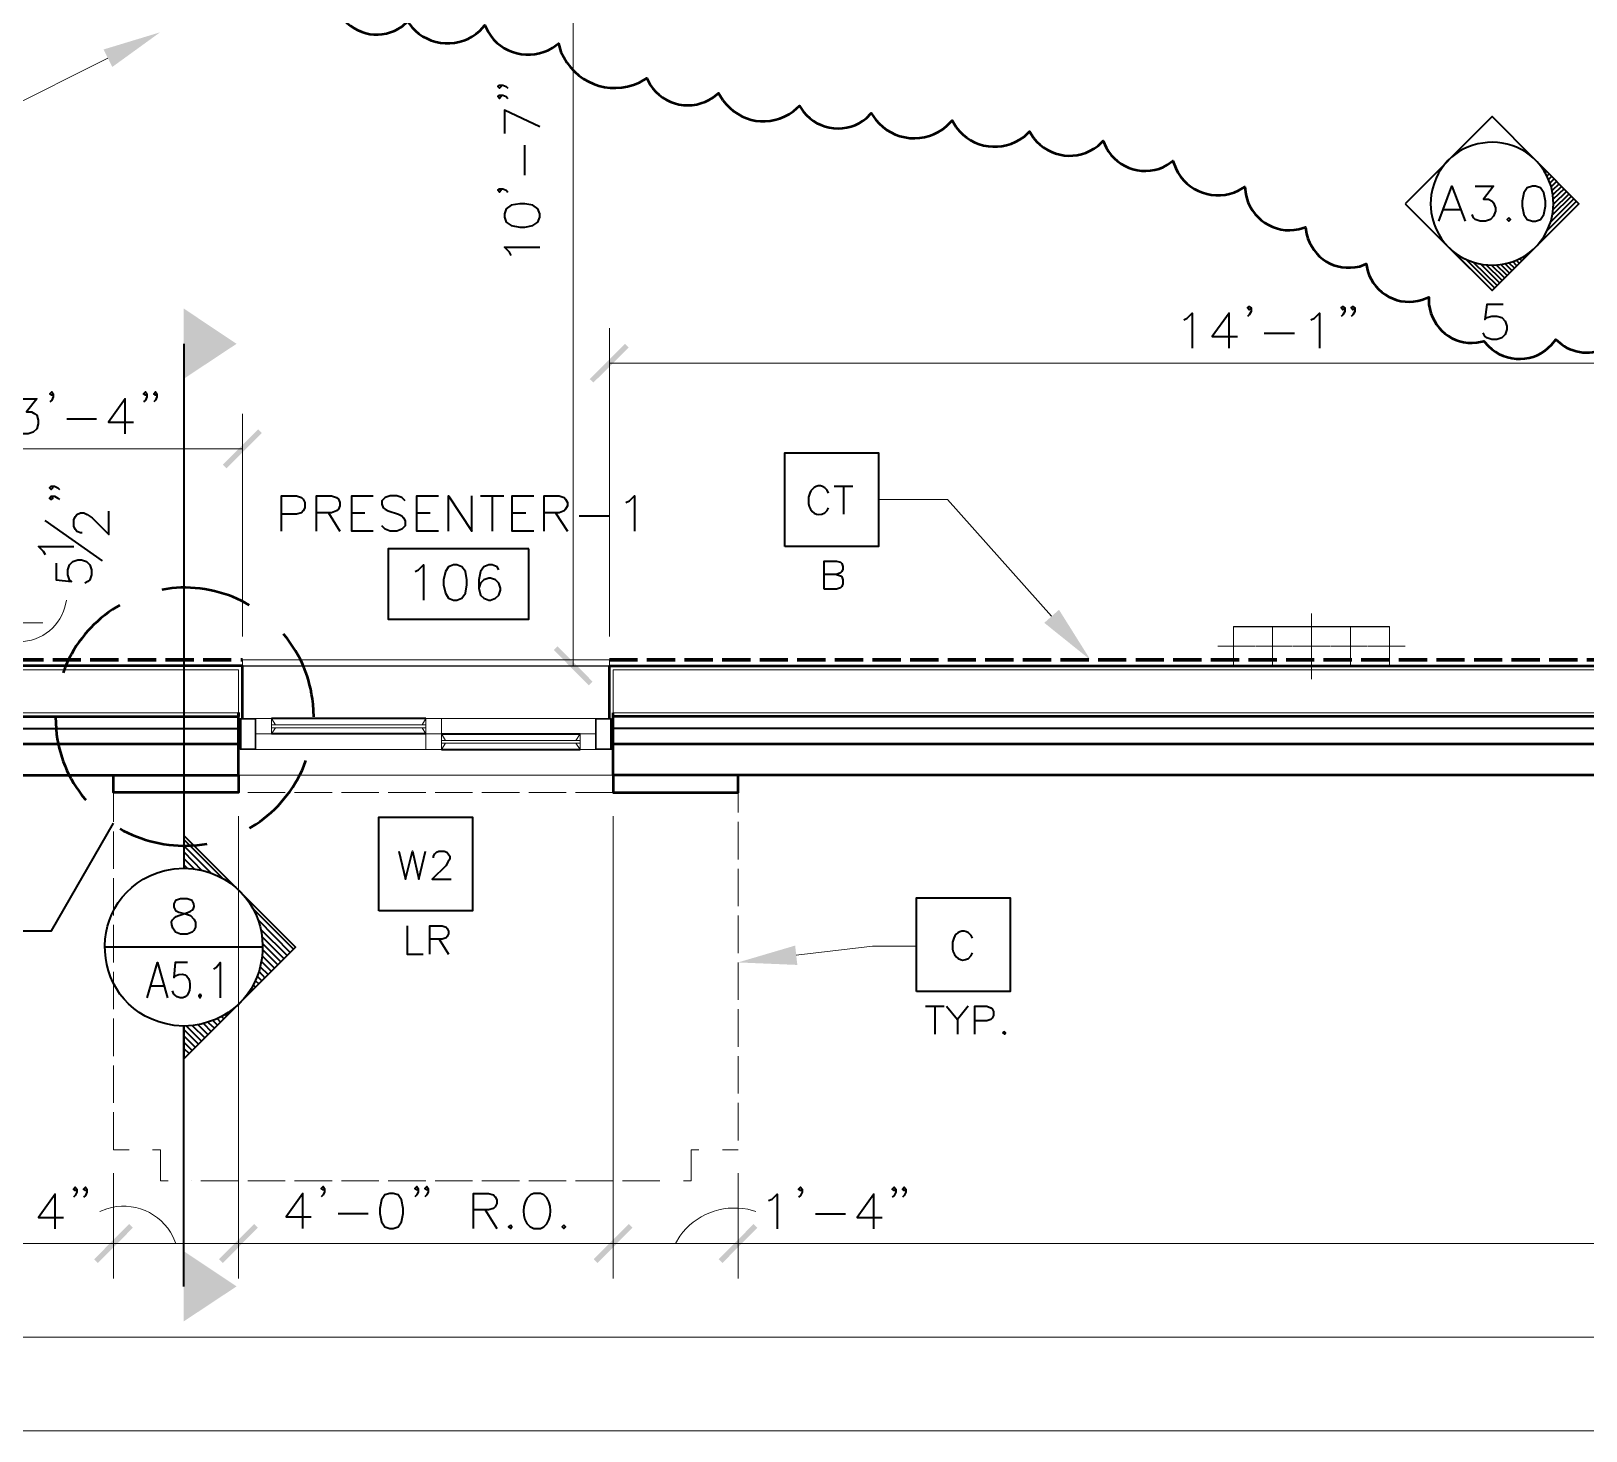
# Model space of a CAD drawing. Header units: inches. Extents: x 5 to 516, y -193 to 129.
# Drawn here: x 81.66 to 98.26, y 31.08 to 46.03 of the extents above; entities that cross this region are included whole.
import ezdxf

# ---------------------------------------------------------------- set-up
doc = ezdxf.new("R2010")
doc.units = ezdxf.units.IN
doc.header["$MEASUREMENT"] = 0
doc.linetypes.add('PDF_IMPORT', pattern=[1, 0.8, -0.2])
for name, color, linetype in [('Highlight', 210, 'Continuous'), ('PDF_Geometry', 7, 'Continuous'), ('PDF_Solid Fills', 7, 'Continuous')]:
    doc.layers.add(name, color=color, linetype=linetype)

msp = doc.modelspace()

# ---------------------------------------------------------------- hatches: boundary and pattern name
at = {"layer": 'PDF_Solid Fills', "transparency": 33554559}
for points in [[(87.6603013, 42.277671), (88.0369664, 42.6510026), (87.9969664, 42.6910026), (87.6203013, 42.3143377)], [(87.2769701, 39.4610033), (87.2369701, 39.4210033), (87.2369717, 39.4210015), (87.6103051, 39.0443348), (87.6503051, 39.0843348), (87.6503035, 39.0843366)]]:
    msp.add_hatch(color=256, dxfattribs=at).paths.add_polyline_path(points)

# ---------------------------------------------------------------- linework, layer by layer
at = {"layer": 'Highlight'}
msp.add_line((27.036968, 39.2510033), (128.554406, 39.2510033), dxfattribs=at)
at = {"layer": 'PDF_Geometry', "lineweight": 15}
for points in [[(87.4436368, 39.2510017), (87.4436368, 49.837669), (87.4436368, 50.2110024)], [(82.4769684, 45.7410026), (81.353635, 45.1776692), (80.9503016, 45.1776692)], [(87.8303013, 39.5643358), (87.8303013, 42.8576694)], [(87.8303013, 42.4843359), (101.9203022, 42.4843359)], [(83.9136343, 39.5643358), (83.9136343, 41.944336)], [(83.9136343, 41.5710024), (80.5703007, 41.5710024)], [(92.5503029, 39.7810039), (91.4403028, 41.0276707), (90.703636, 41.0276707)], [(80.8203045, 39.7110033), (81.7836379, 39.7110033)], [(94.4936387, 39.6710016), (94.4936387, 39.2510015)], [(94.9103054, 39.2543349), (94.9103054, 39.6710016)], [(95.7436388, 39.2543349), (95.7436388, 39.6710016)], [(94.4936387, 39.6676684), (94.4936387, 39.2510017)], [(94.9103054, 39.2510017), (94.9103054, 39.6676684)], [(95.7436388, 39.2510017), (95.7436388, 39.6676684)], [(81.6603043, 39.2543349), (81.7836377, 39.2543349)], [(84.2469677, 39.2510017), (83.9136343, 39.2510017), (83.9136343, 39.314335), (87.8303013, 39.314335), (87.8303013, 39.2510017)], [(87.6936368, 39.2510017), (87.8169701, 39.2510017)], [(83.8702994, 38.6910041), (83.8702994, 38.3576707), (83.876966, 38.3643374), (83.886966, 38.3643374), (83.8902994, 38.3576707)], [(84.2236387, 38.6910041), (83.8903053, 38.6910041), (83.886972, 38.6843374), (83.876972, 38.6843374), (83.8703053, 38.6910041)], [(83.8903053, 38.6810011), (83.886972, 38.6743344), (83.876972, 38.6743344), (83.8703053, 38.6810011)], [(84.056972, 38.3576707), (83.8903053, 38.3576707), (83.8903053, 38.6910041)], [(83.9003015, 38.3643344), (83.9003015, 38.6810011), (84.0503015, 38.6810011)], [(84.0503056, 38.6810011), (84.0503056, 38.3643344)], [(84.266972, 38.5910041), (84.2236387, 38.5243374), (84.2236387, 38.6910041), (84.056972, 38.6910041), (84.056972, 38.3576707), (85.8703054, 38.3576707)], [(84.2669737, 38.6210035), (84.2236403, 38.6910035)], [(85.8302995, 38.6210041), (85.8702995, 38.6910041), (86.0369662, 38.6910041), (87.6836329, 38.6910041)], [(85.8702995, 38.6910041), (85.8702995, 38.3576707), (86.0369662, 38.3576707), (86.0802995, 38.4243374)], [(86.0369662, 38.6910041), (86.0369662, 38.3576707)], [(87.4736406, 38.4243374), (87.5169739, 38.3576707), (87.6836406, 38.3576707), (87.6836406, 38.6910041), (87.8503073, 38.6910041), (87.8503073, 38.3576707)], [(87.6903002, 38.6810011), (87.6903002, 38.3643344)], [(87.8436341, 38.3643344), (87.8436341, 38.6810011), (87.6903007, 38.6810011)], [(87.8702997, 38.3576707), (87.8702997, 38.6910041), (87.863633, 38.6843374), (87.8569663, 38.6843374), (87.8502997, 38.6910041)], [(87.8702997, 38.6810011), (87.863633, 38.6743344), (87.8569663, 38.6743344), (87.8502997, 38.6810011)], [(83.8702994, 38.6476691), (83.8902994, 38.3976691)], [(83.8903053, 38.6743347), (83.886972, 38.667668), (83.876972, 38.667668), (83.8703053, 38.6743347)], [(83.8903053, 38.6643351), (83.886972, 38.6576684), (83.876972, 38.6576684), (83.8703053, 38.6643351)], [(83.8903053, 38.3976691), (83.8703053, 38.3976691), (83.8903053, 38.6476691), (83.8703053, 38.6476691)], [(84.2236387, 38.5243374), (84.056972, 38.5243374)], [(85.8702995, 38.6210035), (84.2236328, 38.6210035)], [(85.8702995, 38.5910013), (84.2236328, 38.5910013)], [(85.8302995, 38.5910041), (85.8702995, 38.5243374), (86.0369662, 38.5243374), (86.0802995, 38.4543374)], [(87.4736389, 38.4543368), (87.5169723, 38.5243368), (87.683639, 38.5243368)], [(87.5169739, 38.5243374), (87.5169739, 38.3576707)], [(87.8702997, 38.6743347), (87.863633, 38.667668), (87.8569663, 38.667668), (87.8502997, 38.6743347)], [(87.8702997, 38.6643351), (87.863633, 38.6576684), (87.8569663, 38.6576684), (87.8502997, 38.6643351)], [(87.8702997, 38.6476691), (87.8502997, 38.3976691)], [(87.8503073, 38.3976691), (87.8703073, 38.3976691), (87.8503073, 38.6476691), (87.8703073, 38.6476691)], [(83.8702994, 38.3810031), (83.876966, 38.3876698), (83.886966, 38.3876698), (83.8902994, 38.3810031)], [(83.8702994, 38.3743367), (83.876966, 38.3810034), (83.886966, 38.3810034), (83.8902994, 38.3743367)], [(83.8702994, 38.3643371), (83.876966, 38.3710038), (83.886966, 38.3710038), (83.8902994, 38.3643371)], [(83.9003015, 38.3643371), (84.0503015, 38.3643371)], [(84.0503056, 38.3643371), (83.9003056, 38.3643371)], [(86.0369662, 38.4543368), (87.5169663, 38.4543368)], [(86.0369662, 38.4243347), (87.5169663, 38.4243347)], [(87.6836406, 38.3576707), (87.8503073, 38.3576707), (87.8569739, 38.3643374), (87.8636406, 38.3643374), (87.8703073, 38.3576707)], [(87.8436341, 38.3643371), (87.6903007, 38.3643371)], [(87.8503073, 38.3810031), (87.8569739, 38.3876698), (87.8636406, 38.3876698), (87.8703073, 38.3810031)], [(87.8503073, 38.3743367), (87.8569739, 38.3810034), (87.8636406, 38.3810034), (87.8703073, 38.3743367)], [(87.8503073, 38.3643371), (87.8569739, 38.3710038), (87.8636406, 38.3710038), (87.8703073, 38.3643371)], [(83.8702994, 38.0843349), (87.8702997, 38.0843349)], [(83.8702994, 32.8310021), (83.8702994, 37.647669), (83.8702994, 32.7076687)], [(87.8702997, 32.8310021), (87.8702997, 37.647669), (87.8702997, 32.7076687)], [(89.8236351, 36.1610017), (90.6403018, 36.2576684), (91.1103018, 36.2576684)], [(83.1202993, 33.7510012), (83.036966, 33.7510012), (83.036966, 34.0843346), (82.9536326, 34.0843346)], [(88.7869664, 34.0843346), (88.7036331, 34.0843346), (88.7036331, 33.7510012), (88.6202997, 33.7510012)], [(82.5369659, 32.8310012), (82.5369659, 33.8343346), (82.5369659, 32.7076678)], [(89.2036331, 32.8310012), (89.2036331, 33.8343346), (89.2036331, 32.7076678)], [(82.4669659, 33.4543347), (82.3902992, 33.4243347)], [(46.496963, 33.0810013), (46.8702964, 33.0810013), (82.5369659, 33.0810013), (82.9136326, 33.0810013)], [(82.9136342, 33.0810013), (83.4969676, 33.0810013)], [(83.2036326, 33.0810013), (83.1702993, 33.157668)], [(83.496966, 33.0810013), (83.8702994, 33.0810013), (87.8702997, 33.0810013), (88.2469664, 33.0810013)], [(88.8303014, 33.0810013), (88.246968, 33.0810013)], [(88.8302998, 33.0810013), (89.2036331, 33.0810013), (110.8703015, 33.0810013)], [(28.5802966, 32.0810012), (126.1436385, 32.0810012)], [(25.8702947, 31.0810011), (126.1436385, 31.0810011)]]:
    msp.add_lwpolyline(points, dxfattribs=at)
at = {"layer": 'PDF_Geometry', "lineweight": 50}
for points in [[(83.536966, 47.0176717), (83.5402993, 46.9443383, 0.4228384573), (84.0902994, 46.5476716), (84.1636327, 46.5676716), (84.186966, 46.491005, 0.4212171966), (84.8602994, 46.2143383), (84.9302994, 46.2510049), (84.9702994, 46.1843383, 0.4108538749), (85.6169661, 46.0810049), (85.6769662, 46.1343383), (85.7236329, 46.0710049, 0.4185299161), (86.4469663, 46.0343382), (86.5002996, 46.0943382), (86.5369662, 46.0243383)], [(88.1502998, 45.4810049), (88.2302999, 45.5276715), (88.2669663, 45.4576715, 0.4207842024), (88.9369663, 45.3210048), (88.9969664, 45.3676715), (89.0402997, 45.2943382)], [(89.7969665, 45.1743382), (89.8602998, 45.2310049), (89.9036331, 45.1676716, 0.4204493657), (90.5736334, 45.1010048), (90.6269667, 45.1543381), (90.6736336, 45.0843382, 0.4239769412), (91.4303001, 45.0143381), (91.4903002, 45.0743382), (91.5336334, 45.0043381)], [(95.8403007, 43.5176714), (95.9103004, 43.5443381), (95.9269672, 43.4643381, 0.4147579444), (96.5036334, 43.1610048), (96.5803003, 43.1910049), (96.5803003, 43.1110047)], [(81.9169708, 38.70767), (81.9236374, 38.5743367, 0.1512407829), (82.2269708, 37.8343366), (82.2403041, 37.8210033)], [(83.9869715, 37.5176709), (84.0603048, 37.5610042, 0.1452417895), (84.5703048, 38.1810043), (84.5903048, 38.2410043)], [(82.6069665, 37.5143343), (82.6436331, 37.491001, 0.1458806136), (83.4302999, 37.3376676), (83.5369665, 37.351001)]]:
    msp.add_lwpolyline(points, format="xyb", dxfattribs=at)
for points in [[(87.223633, 45.8510049), (87.2869663, 45.8976716), (87.3136331, 45.811005)], [(92.2569671, 44.9010049), (92.3169663, 44.9576714), (92.3569664, 44.8910049)], [(93.0469664, 44.8043382), (93.1036333, 44.8576714), (93.1336337, 44.7876715)], [(93.7869668, 44.6010048), (93.8469669, 44.6443381), (93.8769665, 44.5676716)], [(94.5469665, 44.3276716), (94.6136338, 44.3676714), (94.6236334, 44.2910047)], [(95.1903, 43.914338), (95.2636337, 43.9376715), (95.2736333, 43.8643382)], [(97.0903008, 42.704338), (97.1669669, 42.7176712), (97.2169674, 42.6643379)], [(97.8869665, 42.6810048), (97.9336346, 42.7376713), (97.9936339, 42.6876712)], [(83.1603015, 40.0810024), (83.0536348, 40.0643357)], [(82.6036367, 39.9010024), (82.52697, 39.8543357)], [(83.9836349, 39.9010024), (83.9436349, 39.9243357)], [(84.360304, 39.5843368), (84.350304, 39.5943368)], [(83.9136343, 38.6910041), (83.9136343, 39.2510041), (80.5703007, 39.2510041)], [(82.0203033, 39.237669), (82.0003033, 39.177669)], [(87.8303013, 38.6910041), (87.8303013, 39.2510041), (101.9203022, 39.2510041)], [(84.6736374, 38.70767), (84.6669707, 38.8443367)], [(45.536963, 38.7510016), (45.536963, 38.0843349), (83.8702994, 38.0843349), (83.8702994, 38.7510016), (83.8702994, 38.7110016)], [(45.536963, 38.7110032), (83.8702994, 38.7110032)], [(112.2036383, 38.7510016), (112.2036383, 38.0843349), (87.8703031, 38.0843349), (87.8703031, 38.7510016)], [(112.2036383, 38.7110032), (87.8703031, 38.7110032)], [(45.536963, 38.4176683), (83.8702994, 38.4176683)], [(87.8702997, 38.4176683), (112.203635, 38.4176683)], [(83.8702994, 38.0843349), (83.8702994, 37.8976682), (82.5369659, 37.8976682), (82.5369659, 38.0843349)], [(87.8702997, 38.0843349), (87.8702997, 37.8976682), (89.2036331, 37.8976682), (89.2036331, 38.0843349)]]:
    msp.add_lwpolyline(points, dxfattribs=at)
at = {"layer": 'PDF_Geometry', "lineweight": 35}
for points in [[(86.6569681, 45.4543374), (86.6769681, 45.4376707), (86.6569681, 45.4210041), (86.6403015, 45.4376707), (86.6569681, 45.4543374), (86.6936348, 45.4543374), (86.7303015, 45.4376707), (86.7469682, 45.4210041)], [(86.6569681, 45.3476683), (86.6769681, 45.3310016), (86.6569681, 45.3110016), (86.6403015, 45.3310016), (86.6569681, 45.3476683), (86.6936348, 45.3476683), (86.7303015, 45.3310016), (86.7469682, 45.3110016)], [(87.0869676, 45.0076685), (86.7103009, 45.1876685), (86.7103009, 44.9376685)], [(86.9269674, 44.4910025), (86.9269674, 44.8110025)], [(97.7303062, 44.63767), (97.7303062, 44.6410033)], [(97.7569717, 44.611001), (97.7569717, 44.6143343)], [(97.7836373, 44.5876686), (97.780304, 44.581002)], [(97.8103029, 44.561003), (97.8003029, 44.551003)], [(97.8369719, 44.5343375), (97.8203052, 44.5176708)], [(97.8636375, 44.5076685), (97.8403041, 44.4843351)], [(86.6569681, 44.3476682), (86.6769681, 44.3310015), (86.6569681, 44.3110015), (86.6403015, 44.3310015), (86.6569681, 44.3476682), (86.6936348, 44.3476682), (86.7303015, 44.3310015), (86.7469682, 44.3110015)], [(96.6836379, 44.001002), (96.8236379, 44.3743354), (96.9669713, 44.001002)], [(97.0736356, 44.3743372), (97.2703023, 44.3743372), (97.1636357, 44.2343372), (97.216969, 44.2343372), (97.2536357, 44.2143372), (97.2703023, 44.1976705), (97.2903023, 44.1443372), (97.2903023, 44.1076705), (97.2703023, 44.0543371), (97.236969, 44.0176705), (97.1836357, 44.0010038), (97.126969, 44.0010038), (97.0736356, 44.0176705), (97.056969, 44.0376705), (97.0403023, 44.0710038)], [(97.8903031, 44.4810029), (97.8569697, 44.4476696)], [(97.916972, 44.4543373), (97.8703054, 44.4076706)], [(97.9436376, 44.4276683), (97.8836376, 44.3676683)], [(97.883639, 44.0043346), (97.903639, 44.0943346), (97.9103056, 44.1876679), (97.903639, 44.2810013), (97.883639, 44.3743346)], [(97.9703032, 44.4010028), (97.8936365, 44.3276694)], [(97.9969722, 44.3743372), (97.9036388, 44.2810038)], [(98.0236378, 44.3476682), (97.9069711, 44.2343349)], [(98.0503033, 44.3210026), (97.9103033, 44.1810026)], [(96.6036389, 44.2810013), (96.5969723, 44.1876679), (96.6036389, 44.0943346)], [(97.71697, 43.7243364), (98.1803034, 44.1876698)], [(98.1536393, 44.2143369), (97.8469726, 43.9043369)], [(98.1269703, 44.2410025), (97.8803036, 43.9943358)], [(98.1003047, 44.2676714), (97.8969714, 44.0643381)], [(98.0769723, 44.294337), (97.9069723, 44.124337)], [(96.7369725, 44.1243371), (96.9136392, 44.1243371)], [(86.7836365, 43.6343367), (86.7636364, 43.6710034), (86.7103031, 43.7243367), (87.0869698, 43.7243367)], [(96.7903036, 43.7243364), (97.253637, 43.2610031)], [(97.6503026, 43.6576691), (97.6469693, 43.6643358)], [(97.6769716, 43.6843381), (97.6769716, 43.6876714)], [(97.7036372, 43.7110036), (97.7036372, 43.714337)], [(97.2803041, 43.2876706), (96.9703041, 43.5976706)], [(97.3069697, 43.3143361), (97.0569697, 43.5610028)], [(97.3336387, 43.3410017), (97.1303053, 43.5443351)], [(97.3603042, 43.3676707), (97.1903042, 43.5343374)], [(97.3869698, 43.3943363), (97.2469698, 43.531003)], [(97.4136388, 43.4210019), (97.2969721, 43.5343352)], [(97.4403044, 43.4443342), (97.346971, 43.5376676)], [(97.46697, 43.4710032), (97.3903033, 43.5476699)], [(97.4936389, 43.4976688), (97.4336389, 43.5576688)], [(97.5169713, 43.5243378), (97.473638, 43.5710044)], [(97.5436369, 43.5510034), (97.5103036, 43.5843367)], [(97.5703059, 43.5776689), (97.5469725, 43.6010023)], [(97.5969715, 43.6043345), (97.5836381, 43.6210012)], [(97.623637, 43.6310035), (97.613637, 43.6410035)], [(93.9636365, 42.9476708), (94.0003032, 42.9643375), (94.0536365, 43.0176708), (94.0536365, 42.6443374)], [(94.4469705, 42.644338), (94.4469705, 43.0176713), (94.2669705, 42.7676713), (94.5369705, 42.7676713)], [(94.6803046, 43.0743357), (94.6603046, 43.0543357), (94.6436379, 43.0743357), (94.6603046, 43.0910024), (94.6803046, 43.0743357), (94.6803046, 43.037669), (94.6603046, 43.0010024), (94.6436379, 42.9843357)], [(95.3203057, 42.9476708), (95.3569724, 42.9643375), (95.4103057, 43.0176708), (95.4103057, 42.6443374)], [(95.6803046, 43.0743357), (95.6603046, 43.0543357), (95.643638, 43.0743357), (95.6603046, 43.0910024), (95.6803046, 43.0743357), (95.6803046, 43.037669), (95.6603046, 43.0010024), (95.643638, 42.9843357)], [(95.7869704, 43.0743357), (95.7669704, 43.0543357), (95.7503037, 43.0743357), (95.7669704, 43.0910024), (95.7869704, 43.0743357), (95.7869704, 43.037669), (95.7669704, 43.0010024), (95.7503037, 42.9843357)], [(97.373637, 43.1110009), (97.1969703, 43.1110009), (97.1769703, 42.9510009), (97.1969703, 42.9710009), (97.2503037, 42.9876675), (97.303637, 42.9876675), (97.3569704, 42.9710009), (97.393637, 42.9343342), (97.4103037, 42.8810009), (97.4103037, 42.8443342), (97.393637, 42.7910009), (97.3569704, 42.7543342), (97.303637, 42.7376675), (97.2503037, 42.7376675), (97.1969703, 42.7543342), (97.1769703, 42.7743342), (97.1603037, 42.8076675)], [(83.286966, 42.6910044), (83.286966, 37.0910038)], [(94.8203057, 42.8043365), (95.143639, 42.8043365)], [(81.893635, 42.157669), (81.8769683, 42.1410023), (81.8569683, 42.157669), (81.8769683, 42.177669), (81.893635, 42.157669), (81.893635, 42.1243356), (81.8769683, 42.087669), (81.8569683, 42.0710023)], [(82.8936351, 42.157669), (82.8769684, 42.1410023), (82.8569684, 42.157669), (82.8769684, 42.177669), (82.8936351, 42.157669), (82.8936351, 42.1243356), (82.8769684, 42.087669), (82.8569684, 42.0710023)], [(83.0003042, 42.157669), (82.9836375, 42.1410023), (82.9669708, 42.157669), (82.9836375, 42.177669), (83.0003042, 42.157669), (83.0003042, 42.1243356), (82.9836375, 42.087669), (82.9669708, 42.0710023)], [(81.5203032, 42.1043344), (81.7169699, 42.1043344), (81.6069699, 41.9643344), (81.6603033, 41.9643344), (81.6969699, 41.9443344), (81.7169699, 41.9276677), (81.7336366, 41.8743344), (81.7336366, 41.8376677), (81.7169699, 41.7843344), (81.6803033, 41.7476677), (81.6269699, 41.731001), (81.5736366, 41.731001), (81.5203032, 41.7476677), (81.5003032, 41.7676677), (81.4836366, 41.8010011)], [(82.6603044, 41.731001), (82.6603044, 42.1043344), (82.4836377, 41.8543344), (82.7503044, 41.8543344)], [(82.0369659, 41.891003), (82.3569659, 41.891003)], [(81.8702992, 41.1710017), (81.8902992, 41.154335), (81.8702992, 41.134335), (81.8536325, 41.154335), (81.8702992, 41.1710017), (81.9069659, 41.1710017), (81.9436325, 41.154335), (81.9602992, 41.134335)], [(90.2303056, 41.1710017), (90.4303056, 41.1710017)], [(90.3303049, 41.1710017), (90.3303049, 40.8710017)], [(81.8702992, 41.064336), (81.8902992, 41.044336), (81.8702992, 41.0276693), (81.8536325, 41.044336), (81.8702992, 41.064336), (81.9069659, 41.064336), (81.9436325, 41.044336), (81.9602992, 41.0276693)], [(84.330301, 40.6910042), (84.330301, 41.0676709), (84.490301, 41.0676709), (84.5436344, 41.0510042), (84.560301, 41.0310042), (84.580301, 40.9976709), (84.580301, 40.9410042), (84.560301, 40.9076709), (84.5436344, 40.8876709), (84.490301, 40.8710042), (84.330301, 40.8710042)], [(84.7036328, 40.6910042), (84.7036328, 41.0676709), (84.8636328, 41.0676709), (84.9169661, 41.0510042), (84.9369661, 41.0310042), (84.9536328, 40.9976709), (84.9536328, 40.9610042), (84.9369661, 40.9243376), (84.9169661, 40.9076709), (84.8636328, 40.8876709), (84.7036328, 40.8876709)], [(85.3103011, 40.6910042), (85.0803011, 40.6910042), (85.0803011, 41.0676709), (85.3103011, 41.0676709)], [(85.6503017, 41.0143346), (85.613635, 41.0510013), (85.5603017, 41.0676679), (85.4903017, 41.0676679), (85.4369683, 41.0510013), (85.4003017, 41.0143346), (85.4003017, 40.9776679), (85.4169683, 40.9410013), (85.4369683, 40.9243346), (85.4703017, 40.9076679), (85.5803017, 40.8710013), (85.613635, 40.8543346), (85.633635, 40.8343346), (85.6503017, 40.8010012), (85.6503017, 40.7476679), (85.613635, 40.7110012), (85.5603017, 40.6910012), (85.4903017, 40.6910012), (85.4369683, 40.7110012), (85.4003017, 40.7476679)], [(86.0069667, 40.6910042), (85.7736334, 40.6910042), (85.7736334, 41.0676709), (86.0069667, 41.0676709)], [(86.1136399, 40.6910042), (86.1136399, 41.0676709), (86.3636399, 40.6910042), (86.3636399, 41.0676709)], [(86.4536329, 41.0676692), (86.7036329, 41.0676692)], [(86.5803012, 41.0676692), (86.5803012, 40.6910025)], [(87.0236395, 40.6910042), (86.7936394, 40.6910042), (86.7936394, 41.0676709), (87.0236395, 41.0676709)], [(87.1336392, 40.6910042), (87.1336392, 41.0676709), (87.2936392, 41.0676709), (87.3469725, 41.0510042), (87.3636392, 41.0310042), (87.3836392, 40.9976709), (87.3836392, 40.9610042), (87.3636392, 40.9243376), (87.3469725, 40.9076709), (87.2936392, 40.8876709), (87.1336392, 40.8876709)], [(88.006971, 40.9976686), (88.0436376, 41.0143353), (88.096971, 41.0676686), (88.096971, 40.6910019)], [(89.9703046, 41.0976679), (89.9569713, 41.0543346), (89.9569713, 40.9843346)], [(90.1703046, 41.0976679), (90.1569713, 41.1276679), (90.1303046, 41.1543346)], [(82.2036326, 40.6710016), (82.1836326, 40.6710016), (82.1469659, 40.6876683), (82.1302992, 40.7076683), (82.1136326, 40.7410016), (82.1136326, 40.814335), (82.1302992, 40.8476683), (82.1469659, 40.8676683), (82.1836326, 40.884335), (82.2202992, 40.884335), (82.2569659, 40.8676683), (82.3102992, 40.8310017), (82.4869659, 40.654335), (82.4869659, 40.904335)], [(84.8303011, 40.8876697), (84.9536344, 40.691003)], [(85.0803011, 40.8876697), (85.2203011, 40.8876697)], [(85.7736334, 40.8876697), (85.9169667, 40.8876697)], [(86.7936394, 40.8876697), (86.9369728, 40.8876697)], [(87.2569709, 40.8876697), (87.3836376, 40.691003)], [(87.5069709, 40.8543343), (87.8303043, 40.8543343)], [(90.1303046, 40.8843346), (90.1569713, 40.9110013), (90.1703046, 40.9410013)], [(82.4203006, 40.3743368), (81.8069672, 40.8043369)], [(81.8103016, 40.4376676), (81.7903016, 40.4743343), (81.7369683, 40.5276676), (82.113635, 40.5276676)], [(81.9236371, 40.3476679), (81.9236371, 40.1710012), (82.0869705, 40.1543345), (82.0669705, 40.1710012), (82.0503038, 40.2243345), (82.0503038, 40.2776679), (82.0669705, 40.3310012), (82.1036372, 40.3676679), (82.1569705, 40.3843345), (82.1936372, 40.3843345), (82.2469705, 40.3676679), (82.2836372, 40.3310012), (82.3003038, 40.2776679), (82.3003038, 40.2243345), (82.2836372, 40.1710012), (82.2636372, 40.1543345), (82.2303038, 40.1343345)], [(90.1236364, 40.0710023), (90.1236364, 40.3710023), (90.2536365, 40.3710023), (90.2969698, 40.357669), (90.3103031, 40.3443356), (90.3236365, 40.3143356), (90.3236365, 40.2843356), (90.3103031, 40.257669), (90.2969698, 40.2443356), (90.2536365, 40.227669), (90.1236364, 40.227669)], [(85.7569708, 40.2576681), (85.7936375, 40.2776681), (85.8469708, 40.3310015), (85.8469708, 39.9543348)], [(86.6503018, 40.2776673), (86.6336351, 40.3110007), (86.5803017, 40.3310007), (86.5436351, 40.3310007), (86.4903017, 40.3110007), (86.4536351, 40.2576673), (86.4369684, 40.1710007), (86.4369684, 40.0810006), (86.4536351, 40.0076673), (86.4903017, 39.974334), (86.5436351, 39.954334), (86.5603017, 39.954334), (86.6136351, 39.974334), (86.6503018, 40.0076673), (86.6669684, 40.0610006), (86.6669684, 40.0810006), (86.6503018, 40.134334), (86.6136351, 40.1710007), (86.5603017, 40.1876673), (86.5436351, 40.1876673), (86.4903017, 40.1710007), (86.4536351, 40.134334), (86.4369684, 40.0810006)], [(90.2536379, 40.2276694), (90.2969713, 40.214336), (90.3103046, 40.2010027), (90.323638, 40.1710027), (90.323638, 40.1276693), (90.3103046, 40.1010027), (90.2969713, 40.084336), (90.2536379, 40.0710027), (90.1236379, 40.0710027)], [(85.8702995, 38.6910041), (84.2236328, 38.6910041)], [(45.536963, 38.5843349), (83.8702994, 38.5843349)], [(85.8702995, 38.5243374), (84.2236328, 38.5243374)], [(86.0369662, 38.5243374), (87.5169663, 38.5243374)], [(112.2036383, 38.5843349), (87.8703031, 38.5843349)], [(86.0369662, 38.3576707), (87.5169663, 38.3576707)], [(81.3736357, 36.4210013), (81.8736358, 36.4210013), (82.5369692, 37.5710014)], [(83.286966, 37.441004), (83.286966, 37.0910039)], [(83.286966, 35.4043352), (83.286966, 35.0543352), (84.4802994, 36.2476686), (83.286966, 37.4410021)], [(83.286966, 37.397669), (83.7036327, 36.9810023)], [(83.286966, 37.3310016), (83.576966, 37.0410016)], [(83.286966, 37.2643343), (83.4802993, 37.0676676)], [(83.286966, 37.1943337), (83.396966, 37.0843337)], [(85.5836377, 37.2743373), (85.6536377, 36.9743373), (85.7269711, 37.2743373), (85.7969711, 36.9743373), (85.8669711, 37.2743373)], [(85.9536329, 37.2010035), (85.9536329, 37.2176702), (85.9669662, 37.2443369), (85.9836329, 37.2610035), (86.0102995, 37.2743369), (86.0669662, 37.2743369), (86.0969662, 37.2610035), (86.1102995, 37.2443369), (86.1269662, 37.2176702), (86.1269662, 37.1876702), (86.1102995, 37.1610035), (86.0836329, 37.1176702), (85.9402995, 36.9743368), (86.1402995, 36.9743368)], [(83.0836326, 37.0676679), (83.1836326, 37.0843346), (83.286966, 37.0910012), (83.386966, 37.0843346), (83.4902993, 37.0676679)], [(83.286966, 37.1276698), (83.3236326, 37.0910031)], [(83.3769709, 36.7443343), (83.3236375, 36.7643343), (83.2503042, 36.7643343), (83.1969709, 36.7443343), (83.1803042, 36.7110009), (83.1803042, 36.6743342), (83.1969709, 36.6376676), (83.2336375, 36.6210009), (83.3036375, 36.6043342), (83.3569709, 36.5843342), (83.3936375, 36.5476676), (83.4103042, 36.5143342), (83.4103042, 36.4610009), (83.3936375, 36.4243342), (83.3769709, 36.4076676), (83.3236375, 36.3876676), (83.2503042, 36.3876676), (83.1969709, 36.4076676)], [(84.0203034, 36.6643349), (84.4569701, 36.2276682)], [(84.080301, 36.53767), (84.4236344, 36.1910033)], [(84.1069666, 36.4410039), (84.3902999, 36.1576705)], [(84.123636, 36.3576705), (84.3569693, 36.1243372)], [(85.6703009, 36.4743359), (85.6703009, 36.1743358), (85.8436342, 36.1743358)], [(85.9136345, 36.1743345), (85.9136345, 36.4743345), (86.0436345, 36.4743345), (86.0869678, 36.4610012), (86.1003012, 36.4476678), (86.1136345, 36.4176678), (86.1136345, 36.3910012), (86.1003012, 36.3610012), (86.0869678, 36.3476678), (86.0436345, 36.3343345), (85.9136345, 36.3343345)], [(91.7069699, 36.3443344), (91.6936366, 36.371001), (91.6636366, 36.401001)], [(84.1303024, 36.2476682), (82.4436355, 36.2476682)], [(84.1303024, 36.2843368), (84.3236357, 36.0910034)], [(84.1303024, 36.2176694), (84.2903024, 36.0576694)], [(86.0136372, 36.3343348), (86.1136372, 36.1743348)], [(91.5069699, 36.3443344), (91.4936366, 36.301001), (91.4936366, 36.2276677)], [(91.6636366, 36.1276677), (91.6936366, 36.1576677), (91.7069699, 36.1876677)], [(82.8969716, 35.7076698), (83.0069717, 36.0843365), (83.1136383, 35.7076698)], [(83.3269711, 36.0843347), (83.1936378, 36.0843347), (83.1803045, 35.9243347), (83.1936378, 35.9410014)], [(83.6069665, 36.011001), (83.6336332, 36.031001), (83.6736332, 36.0843343), (83.6736332, 35.7076676)], [(84.1036368, 36.03767), (84.1869701, 35.9543366)], [(84.1169696, 36.0943343), (84.2203029, 35.991001)], [(84.123636, 36.1543353), (84.2569693, 36.0243353)], [(84.0503056, 35.8910025), (84.0869723, 35.8543358)], [(84.0703048, 35.9376673), (84.1203048, 35.8876672)], [(84.090304, 35.9876686), (84.1536373, 35.9210019)], [(82.93697, 35.8343347), (83.0736367, 35.8343347)], [(83.1803045, 35.7443347), (83.1669711, 35.7810014)], [(83.9169709, 35.6843374), (83.9169709, 35.6876708)], [(83.9469731, 35.7243358), (83.9503064, 35.7176691)], [(83.9769685, 35.761001), (83.9836351, 35.7543343)], [(84.0036341, 35.8010027), (84.0203007, 35.7876694)], [(84.0269698, 35.8443343), (84.0536365, 35.821001)], [(83.7336349, 35.5310035), (83.7469682, 35.5143369)], [(83.7736332, 35.5576691), (83.7802999, 35.5510025)], [(83.8103018, 35.5876679), (83.8169685, 35.5843346)], [(83.8469704, 35.6176701), (83.8503037, 35.6176701)], [(91.2036367, 35.6176701), (91.4036367, 35.6176701)], [(91.303636, 35.6176701), (91.303636, 35.31767)], [(91.4303043, 35.6176701), (91.546971, 35.4743367), (91.546971, 35.31767)], [(91.6603051, 35.6176701), (91.5469718, 35.4743367)], [(91.7303057, 35.3176687), (91.7303057, 35.6176687), (91.8603057, 35.6176687), (91.903639, 35.601002), (91.9169724, 35.5876687), (91.9303057, 35.561002), (91.9303057, 35.5176687), (91.9169724, 35.4876687), (91.903639, 35.4743354), (91.8603057, 35.461002), (91.7303057, 35.461002)], [(83.386966, 35.4110011), (83.286966, 35.4043344), (83.1836326, 35.4110011)], [(83.286966, 32.6243362), (83.286966, 35.4043365)], [(83.286966, 35.3676701), (83.4436327, 35.2110034)], [(83.3169682, 35.4043352), (83.4769682, 35.2443352)], [(83.3803023, 35.4076684), (83.5103023, 35.2776684)], [(83.4402999, 35.417668), (83.5436332, 35.3143347)], [(83.4969676, 35.4310008), (83.580301, 35.3476675)], [(83.546969, 35.4443336), (83.6136357, 35.3810003)], [(83.5969703, 35.4643362), (83.6469703, 35.4143362)], [(83.6436351, 35.4843354), (83.6803018, 35.4476687)], [(83.6902999, 35.5076678), (83.7136332, 35.4810011)], [(83.286966, 35.3010027), (83.4102993, 35.1776694)], [(83.286966, 35.2343354), (83.376966, 35.1443353)], [(83.286966, 35.1643348), (83.3436326, 35.1110015)], [(81.9136342, 33.2376668), (81.9136342, 33.6110001), (81.7369675, 33.3610001), (82.0036342, 33.3610001)], [(82.1469716, 33.6643347), (82.1269716, 33.647668), (82.1103049, 33.6643347), (82.1269716, 33.6843347), (82.1469716, 33.6643347), (82.1469716, 33.6310013), (82.1269716, 33.5943347), (82.1103049, 33.577668)], [(82.2536339, 33.6643347), (82.2369673, 33.647668), (82.2169672, 33.6643347), (82.2369673, 33.6843347), (82.2536339, 33.6643347), (82.2536339, 33.6310013), (82.2369673, 33.5943347), (82.2169672, 33.577668)], [(84.556972, 33.2443366), (84.556972, 33.6176699), (84.3803054, 33.3676699), (84.6469721, 33.3676699)], [(84.7903027, 33.6710011), (84.773636, 33.6543344), (84.753636, 33.6710011), (84.773636, 33.6910011), (84.7903027, 33.6710011), (84.7903027, 33.6343344), (84.773636, 33.6010011), (84.753636, 33.5810011)], [(85.7903028, 33.6710011), (85.7736361, 33.6543344), (85.7536361, 33.6710011), (85.7736361, 33.6910011), (85.7903028, 33.6710011), (85.7903028, 33.6343344), (85.7736361, 33.6010011), (85.7536361, 33.5810011)], [(85.8969719, 33.6710011), (85.8803052, 33.6543344), (85.8603052, 33.6710011), (85.8803052, 33.6910011), (85.8969719, 33.6710011), (85.8969719, 33.6343344), (85.8803052, 33.6010011), (85.8603052, 33.5810011)], [(86.3803025, 33.2443348), (86.3803025, 33.6176682), (86.5403026, 33.6176682), (86.5936359, 33.6010015), (86.6103026, 33.5810015), (86.6303026, 33.5476681), (86.6303026, 33.5110015), (86.6103026, 33.4743348), (86.5936359, 33.4576681), (86.5403026, 33.4410015), (86.3803025, 33.4410015)], [(87.1303002, 33.6010032), (87.0936335, 33.6176699), (87.0236335, 33.6176699), (86.9869668, 33.6010032), (86.9503001, 33.5643366)], [(89.5303069, 33.541003), (89.5669735, 33.5576696), (89.6203069, 33.611003), (89.6203069, 33.2376696)], [(89.8869692, 33.6643347), (89.8703026, 33.647668), (89.8503025, 33.6643347), (89.8703026, 33.6843347), (89.8869692, 33.6643347), (89.8869692, 33.6310013), (89.8703026, 33.5943347), (89.8503025, 33.577668)], [(90.6536387, 33.2376668), (90.6536387, 33.6110001), (90.476972, 33.3610001), (90.7436387, 33.3610001)], [(90.8869693, 33.6643347), (90.8703026, 33.647668), (90.8503026, 33.6643347), (90.8703026, 33.6843347), (90.8869693, 33.6643347), (90.8869693, 33.6310013), (90.8703026, 33.5943347), (90.8503026, 33.577668)], [(90.9936384, 33.6643347), (90.9769717, 33.647668), (90.9603051, 33.6643347), (90.9769717, 33.6843347), (90.9936384, 33.6643347), (90.9936384, 33.6310013), (90.9769717, 33.5943347), (90.9603051, 33.577668)], [(84.9336404, 33.4043351), (85.2536404, 33.4043351)], [(86.5036343, 33.4410036), (86.6303009, 33.244337)], [(90.0303035, 33.3976687), (90.3503035, 33.3976687)], [(87.0236335, 33.2443366), (87.0936335, 33.2443366), (87.1303002, 33.2610032)]]:
    msp.add_lwpolyline(points, dxfattribs=at)
for points in [[(96.3269722, 44.1876679), (97.2536389, 43.2610012), (98.1803057, 44.1876679), (97.2536389, 45.117668)], [(97.683638, 44.3743372), (97.6269713, 44.3576705), (97.593638, 44.3043372), (97.573638, 44.2143372), (97.573638, 44.1610038), (97.593638, 44.0710038), (97.6269713, 44.0176705), (97.683638, 44.0010038), (97.7169713, 44.0010038), (97.7703047, 44.0176705), (97.8069713, 44.0710038), (97.823638, 44.1610038), (97.823638, 44.2143372), (97.8069713, 44.3043372), (97.7703047, 44.3576705), (97.7169713, 44.3743372)], [(86.7103061, 44.044337), (86.7303061, 43.9910037), (86.7836394, 43.954337), (86.8736394, 43.9376703), (86.9269728, 43.9376703), (87.0136395, 43.954337), (87.0669728, 43.9910037), (87.0869728, 44.044337), (87.0869728, 44.0810037), (87.0669728, 44.134337), (87.0136395, 44.1710037), (86.9269728, 44.1876704), (86.8736394, 44.1876704), (86.7836394, 44.1710037), (86.7303061, 44.134337), (86.7103061, 44.0810037)], [(97.433638, 44.0376706), (97.413638, 44.0176706), (97.433638, 44.0010039), (97.4503046, 44.0176706)], [(89.7036332, 40.5276673), (89.7036332, 41.5276674), (90.7036332, 41.5276674), (90.7036332, 40.5276673)], [(86.9703023, 40.5010018), (85.4703022, 40.5010018), (85.4703022, 39.7510017), (86.9703023, 39.7510017)], [(86.1669711, 40.3310019), (86.1136378, 40.3110019), (86.0803044, 40.2576685), (86.0603044, 40.1710019), (86.0603044, 40.1176685), (86.0803044, 40.0276685), (86.1136378, 39.9743352), (86.1669711, 39.9543352), (86.2036378, 39.9543352), (86.2569711, 39.9743352), (86.2936378, 40.0276685), (86.3103044, 40.1176685), (86.3103044, 40.1710019), (86.2936378, 40.2576685), (86.2569711, 40.3110019), (86.2036378, 40.3310019)], [(85.3702995, 36.6343361), (85.3702995, 37.6343362), (86.3702996, 37.6343362), (86.3702996, 36.6343361)], [(91.1103037, 35.7743372), (91.1103037, 36.7743372), (92.1103038, 36.7743372), (92.1103038, 35.7743372)], [(83.4603058, 35.744335), (83.4469725, 35.7276683), (83.4603058, 35.7076683), (83.4736392, 35.7276683)], [(92.0469697, 35.3443343), (92.030303, 35.3310009), (92.0469697, 35.3176676), (92.060303, 35.3310009)], [(85.4869716, 33.6176699), (85.4336382, 33.6010032), (85.3969716, 33.5476699), (85.3803049, 33.4576699), (85.3803049, 33.4043366), (85.3969716, 33.3143366), (85.4336382, 33.2610032), (85.4869716, 33.2443366), (85.5236382, 33.2443366), (85.5769716, 33.2610032), (85.6103049, 33.3143366), (85.6303049, 33.4043366), (85.6303049, 33.4576699), (85.6103049, 33.5476699), (85.5769716, 33.6010032), (85.5236382, 33.6176699)], [(86.7736335, 33.2776668), (86.7536335, 33.2610001), (86.7736335, 33.2443334), (86.7903001, 33.2610001)], [(87.3436341, 33.2776668), (87.3269674, 33.2610001), (87.3436341, 33.2443334), (87.3603007, 33.2610001)]]:
    msp.add_lwpolyline(points, close=True, dxfattribs=at)
at = {"layer": 'PDF_Geometry', "lineweight": 15}
for points in [[(81.4103043, 39.5243375), (81.486971, 39.5110041, 0.3585663292), (82.016971, 39.8776708), (82.0336377, 39.9543375)], [(89.3936356, 33.4243343), (89.3069689, 33.4476676, 0.2957976019), (88.5836355, 33.1610009), (88.5369688, 33.0810009)]]:
    msp.add_lwpolyline(points, format="xyb", dxfattribs=at)
at = {"layer": 'PDF_Geometry', "linetype": 'PDF_IMPORT', "lineweight": 70, "ltscale": 0.376667}
for points in [[(87.8303013, 39.3143358), (101.8569704, 39.3143358), (101.8569714, 39.7743357), (103.9836381, 39.7743375), (103.9836365, 39.3143342), (112.2469713, 39.3143358)], [(80.68364, 39.3143358), (83.9136327, 39.3143358)]]:
    msp.add_lwpolyline(points, dxfattribs=at)
at = {"layer": 'PDF_Geometry', "lineweight": 15}
for points in [[(94.4936387, 39.6710016), (94.4936387, 39.2543349), (96.1603055, 39.2543349), (96.1603055, 39.6710016)], [(94.4936387, 39.6676684), (94.4936387, 39.2510017), (96.1603055, 39.2510017), (96.1603055, 39.6676684)]]:
    msp.add_lwpolyline(points, close=True, dxfattribs=at)
at = {"layer": 'PDF_Geometry', "linetype": 'PDF_IMPORT', "lineweight": 15, "ltscale": 0.256667}
msp.add_lwpolyline([(95.3269721, 39.1110037), (95.3269721, 39.8110027)], close=True, dxfattribs=at)
at = {"layer": 'PDF_Geometry', "linetype": 'PDF_IMPORT', "lineweight": 15, "ltscale": 0.376667}
msp.add_lwpolyline([(94.3269716, 39.4610033), (96.3269722, 39.4610033)], close=True, dxfattribs=at)
at = {"layer": 'PDF_Geometry', "lineweight": 9}
for points in [[(45.536963, 39.2110017), (45.536963, 38.7510016), (83.8702994, 38.7510016), (83.8702994, 39.2110017)], [(87.8702997, 39.2110017), (87.8702997, 38.7510016), (112.203635, 38.7510016), (112.203635, 39.2110017)]]:
    msp.add_lwpolyline(points, close=True, dxfattribs=at)
at = {"layer": 'PDF_Geometry', "linetype": 'PDF_IMPORT', "lineweight": 15, "ltscale": 0.5}
for points in [[(87.8303013, 39.2510017), (84.4969677, 39.2510017)], [(82.7036326, 34.0843346), (82.5369659, 34.0843346), (82.5369659, 38.0843349)], [(89.2036331, 38.0843349), (89.2036331, 34.0843346), (89.0369664, 34.0843346)], [(87.8702997, 37.897669), (83.870301, 37.897669)], [(88.3702997, 33.7510012), (83.3702993, 33.7510012)]]:
    msp.add_lwpolyline(points, dxfattribs=at)
at = {"layer": 'PDF_Geometry', "lineweight": 50}
for points in [[(86.5369662, 46.0243383), (86.6691885, 45.7846716), (86.9900218, 45.708616), (87.223633, 45.8510049)], [(87.3136331, 45.811005), (87.4561884, 45.4798938), (87.8211884, 45.3332271), (88.1502998, 45.4810049)], [(89.0402997, 45.2943382), (89.2240218, 45.0457827), (89.5447998, 44.9956715), (89.7969665, 45.1743382)], [(91.5336334, 45.0043381), (91.7053559, 44.7708381), (92.026689, 44.7304494), (92.2569671, 44.9010049)], [(92.3569664, 44.8910049), (92.5325781, 44.672616), (92.8234666, 44.637838), (93.0469664, 44.8043382)], [(93.1336337, 44.7876715), (93.2551336, 44.554727), (93.5588555, 44.467227), (93.7869668, 44.6010048)], [(93.8769665, 44.5676716), (93.9878004, 44.3117269), (94.3006887, 44.2049491), (94.5469665, 44.3276716)], [(94.6236334, 44.2910047), (94.6702999, 44.0290047), (94.932078, 43.8594492), (95.1903, 43.914338)], [(95.2736333, 43.8643382), (95.3401888, 43.6061158), (95.5762999, 43.4565048), (95.8403007, 43.5176714)], [(96.5803003, 43.1110047), (96.6130228, 42.8551712), (96.8328562, 42.6748936), (97.0903008, 42.704338)], [(97.2169674, 42.6643379), (97.3948001, 42.481227), (97.7203006, 42.4858936), (97.8869665, 42.6810048)], [(97.9936339, 42.6876712), (98.1444111, 42.5717269), (98.3686899, 42.5668381), (98.5236344, 42.6776711)], [(83.9436349, 39.9243357), (83.7263571, 40.0503357), (83.4096904, 40.1093913), (83.1603015, 40.0810024)], [(82.52697, 39.8543357), (82.2933589, 39.6929468), (82.13097, 39.4998912), (82.0203033, 39.237669)], [(84.6669707, 38.8443367), (84.6336929, 39.1358923), (84.5408596, 39.3537812), (84.360304, 39.5843368)]]:
    msp.add_open_spline(points, degree=3, dxfattribs=at)
at = {"layer": 'PDF_Geometry', "lineweight": 35}
for points in [[(97.883639, 44.3743346), (97.6691945, 45.0457235), (96.71725, 44.9789458), (96.6036389, 44.2810013)], [(96.6036389, 44.0943346), (96.7249722, 43.3919456), (97.6691389, 43.3316123), (97.883639, 44.0043346)], [(90.1303046, 41.1543346), (90.0685268, 41.2036679), (89.9958602, 41.1606679), (89.9703046, 41.0976679)], [(89.9569713, 40.9843346), (89.971249, 40.8981679), (90.042749, 40.8343346), (90.1303046, 40.8843346)], [(83.1836326, 35.4110011), (82.2557437, 35.5464455), (82.1792437, 36.8188901), (83.0836326, 37.0676679)], [(83.4902993, 37.0676679), (84.3961327, 36.817779), (84.3167994, 35.5428344), (83.386966, 35.4110011)], [(83.1969709, 36.4076676), (83.0163597, 36.662112), (83.5011931, 36.5456676), (83.3769709, 36.7443343)], [(91.6636366, 36.401001), (91.6070255, 36.441001), (91.5280254, 36.4086677), (91.5069699, 36.3443344)], [(91.4936366, 36.2276677), (91.5094699, 36.1402788), (91.5798032, 36.0776121), (91.6636366, 36.1276677)], [(83.1936378, 35.9410014), (83.43086, 36.0633347), (83.3838045, 35.5630014), (83.1803045, 35.7443347)], [(86.9503001, 33.5643366), (86.8902446, 33.4681143), (86.8984113, 33.2839477), (87.0236335, 33.2443366)], [(87.1303002, 33.2610032), (87.2294668, 33.3311143), (87.2267446, 33.5305588), (87.1303002, 33.6010032)]]:
    msp.add_open_spline(points, degree=3, dxfattribs=at)
at = {"layer": 'PDF_Geometry', "lineweight": 15}
msp.add_open_spline([(83.1702993, 33.157668), (83.0475771, 33.4125013), (82.7346326, 33.5419458), (82.4669659, 33.4543347)], degree=3, dxfattribs=at)
at = {"layer": 'PDF_Solid Fills', "lineweight": 9, "transparency": 33554559}
for points in [[(82.4303036, 45.8343355), (83.033637, 46.0176689), (82.5236369, 45.6476688)], [(83.850307, 42.6910044), (83.2869736, 42.317671), (83.2869736, 43.0676711)], [(82.3303009, 32.9143346), (82.3703009, 32.8743346), (82.7036342, 33.2910013)], [(82.3702992, 32.8743362), (82.7036326, 33.2910029), (82.7436326, 33.2510029)], [(84.036966, 33.2910029), (83.7036327, 32.8743362), (83.6636327, 32.9143363)], [(84.0769712, 33.2510012), (84.0369712, 33.2910012), (83.7036378, 32.8743345)], [(87.6636346, 32.9143346), (87.7036346, 32.8743346), (88.036968, 33.2910013)], [(87.703633, 32.8743362), (88.0369664, 33.2910029), (88.0769664, 33.2510029)], [(89.3702998, 33.2910029), (89.0369664, 32.8743362), (88.9969664, 32.9143363)], [(89.410305, 33.2510012), (89.370305, 33.2910012), (89.0369716, 32.8743345)]]:
    msp.add_solid(points, dxfattribs=at)
at = {"layer": 'PDF_Solid Fills', "lineweight": 35, "transparency": 33554559}
for points in [[(83.7036327, 41.4010025), (83.7436327, 41.3610025), (84.0802994, 41.7776692)], [(83.7436378, 41.3610007), (84.0803045, 41.7776674), (84.1203045, 41.7376674)], [(92.473636, 39.7110033), (92.9669693, 39.3143366), (92.6303026, 39.8510033)], [(89.8136389, 36.2643342), (89.2036388, 36.0843342), (89.8369722, 36.0576675)], [(82.7036326, 33.274337), (82.3702992, 32.8910036), (82.3469659, 32.9143369)], [(82.730305, 33.247668), (82.7036383, 33.2743347), (82.3703049, 32.8910013)], [(83.6803037, 32.9143346), (83.703637, 32.8910013), (84.0369704, 33.2743347)], [(83.7036327, 32.8910022), (84.036966, 33.2743356), (84.0636327, 33.2476689)], [(88.0369664, 33.274337), (87.703633, 32.8910036), (87.6802997, 32.9143369)], [(88.0636387, 33.247668), (88.0369721, 33.2743347), (87.7036387, 32.8910013)], [(89.0136374, 32.9143346), (89.0369708, 32.8910013), (89.3703041, 33.2743347)], [(89.0369664, 32.8910022), (89.3702998, 33.2743356), (89.3969665, 33.2476689)], [(83.850307, 32.6243362), (83.2869736, 32.2510029), (83.2869736, 33.0010029)]]:
    msp.add_solid(points, dxfattribs=at)

doc.saveas('drawing.dxf')
